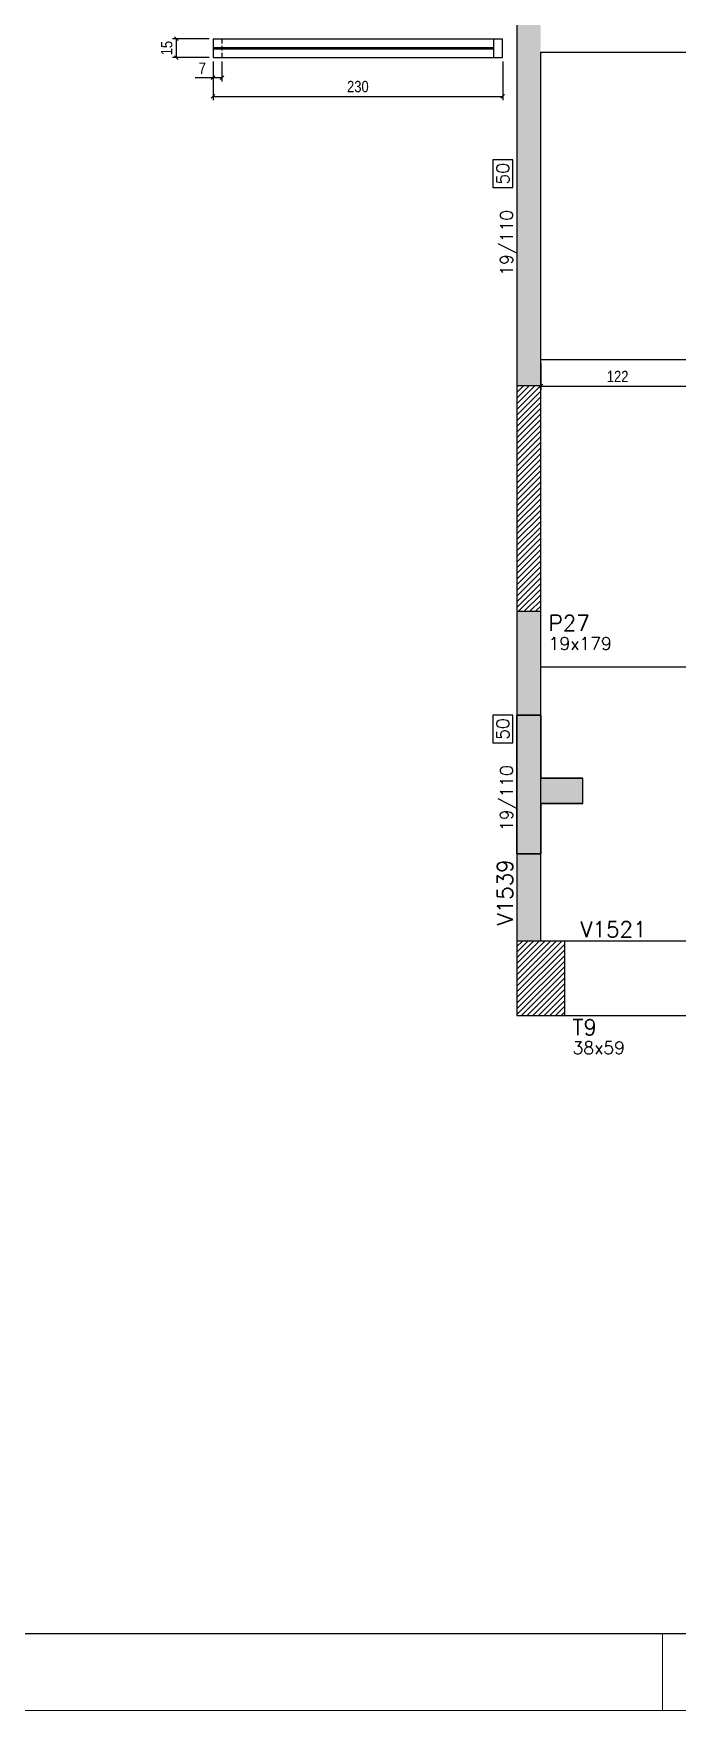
# Model space of a CAD drawing. Extents: x 1860 to 8661, y -614 to 3008.
# Drawn here: x 5906 to 6418, y -614 to 718 of the extents above; entities that cross this region are included whole.
import ezdxf
from ezdxf.enums import TextEntityAlignment as Align

# ---------------------------------------------------------------- set-up
doc = ezdxf.new("R2010")
doc.units = 0
doc.linetypes.add('HIDDEN', pattern=[0.375, 0.25, -0.125])
for name, color, linetype in [('COTA', 241, 'Continuous'), ('F-CORTE', 4, 'Continuous'), ('F-DESNIVEL-1', 254, 'Continuous'), ('F-PILARES-DIM', 172, 'Continuous'), ('F-PILARES-HACH', 174, 'Continuous'), ('F-PILARES-NOME', 170, 'Continuous'), ('F-PILARES-S', 170, 'Continuous'), ('F-SOLIDO-CORTE', 71, 'Continuous'), ('F-VIGAS', 3, 'Continuous'), ('F-VIGAS-DIM', 2, 'Continuous'), ('F-VIGAS-NOME', 4, 'Continuous'), ('Painéis', 200, 'Continuous'), ('SARR_2.2x7', 40, 'Continuous')]:
    doc.layers.add(name, color=color, linetype=linetype)
doc.layers.add('FOLHA', color=255, linetype='Continuous', lineweight=5)
doc.styles.add('COTA TECNICA-50', font='techl___.ttf', dxfattribs={"height": 9})
doc.styles.add('MCP', font='romans.shx')
doc.dimstyles.new('COTA PAINEL-50', dxfattribs={"dimtxt": 9, "dimasz": 3, "dimexe": 3, "dimexo": 3, "dimgap": 3, "dimtad": 1, "dimdec": 1, "dimzin": 12, "dimdsep": 46, "dimtxsty": 'COTA TECNICA-50', "dimblk1": 'OBLIQUE', "dimblk2": 'OBLIQUE', "dimsah": 1, "dimcen": 0.9, "dimclrd": 4, "dimclre": 4, "dimclrt": 240, "dimadec": 1, "dimazin": 3, "dimtfac": 1, "dimtdec": 1, "dimtmove": 0, "dimatfit": 3, "dimfxl": 1, "dimtolj": 1, "dimtzin": 12, "dimarcsym": 0})
pattern_1 = [(45, (4795.1516, 832.909), (-2.245064, 2.245064), [])]

# ---------------------------------------------------------------- blocks, each defined once
blk = doc.blocks.new('*U36')
at = {"layer": 'F-VIGAS-DIM', "color": 1}
blk.add_lwpolyline([(0, 0), (22, 0), (22, 16), (0, 16)], close=True, dxfattribs=at)
at = {"layer": 'F-VIGAS-DIM', "style": 'MCP'}
blk.add_attdef('DIM', text='', height=10, dxfattribs=at).set_placement((11, 8), align=Align.MIDDLE_CENTER)
blk = doc.blocks.new('_Oblique')
at = {"color": 0, "linetype": 'ByBlock', "lineweight": -2}
blk.add_line((-0.5, -0.5), (0.5, 0.5), dxfattribs=at)
blk = doc.blocks.new('*D248')
at = {"layer": 'COTA', "color": 4, "lineweight": -2, "transparency": 16777216}
for p, q in [((6309.2, 456.4), (6309.2, 435.3)), ((6431.2, 456.4), (6431.2, 435.3)), ((6309.2, 438.3), (6431.2, 438.3))]:
    blk.add_line(p, q, dxfattribs=at)
at = {"layer": 'Defpoints', "color": 0, "transparency": 16777216}
for p in [(6309.2, 459.4), (6431.2, 459.4), (6431.2, 438.3)]:
    blk.add_point(p, dxfattribs=at)
at = {"layer": 'COTA', "color": 4, "lineweight": -2, "transparency": 16777216, "xscale": 3, "yscale": 3, "zscale": 3, "rotation": 180}
blk.add_blockref('_Oblique', (6309.2, 438.3), dxfattribs=at)
at = {"layer": 'COTA', "color": 4, "lineweight": -2, "transparency": 16777216, "xscale": 3, "yscale": 3, "zscale": 3}
blk.add_blockref('_Oblique', (6431.2, 438.3), dxfattribs=at)
at = {"layer": 'COTA', "color": 240, "transparency": 16777216, "insert": (6370.2, 445.9), "char_height": 9, "attachment_point": 5, "style": 'COTA TECNICA-50'}
blk.add_mtext('\\A1;122', dxfattribs=at)
blk = doc.blocks.new('*D398')
at = {"layer": 'COTA', "color": 4, "lineweight": -2, "transparency": 16777216}
for p, q in [((6048.9, 696.2), (6048.9, 665.4)), ((6278.9, 696.2), (6278.9, 665.4)), ((6048.9, 668.4), (6278.9, 668.4))]:
    blk.add_line(p, q, dxfattribs=at)
at = {"layer": 'Defpoints', "color": 0, "transparency": 16777216}
for p in [(6048.9, 699.2), (6278.9, 699.2), (6278.9, 668.4)]:
    blk.add_point(p, dxfattribs=at)
at = {"layer": 'COTA', "color": 4, "lineweight": -2, "transparency": 16777216, "xscale": 3, "yscale": 3, "zscale": 3, "rotation": 180}
blk.add_blockref('_Oblique', (6048.9, 668.4), dxfattribs=at)
at = {"layer": 'COTA', "color": 4, "lineweight": -2, "transparency": 16777216, "xscale": 3, "yscale": 3, "zscale": 3}
blk.add_blockref('_Oblique', (6278.9, 668.4), dxfattribs=at)
at = {"layer": 'COTA', "color": 240, "transparency": 16777216, "insert": (6163.9, 676.1), "char_height": 9, "attachment_point": 5, "style": 'COTA TECNICA-50'}
blk.add_mtext('\\A1;230', dxfattribs=at)
blk = doc.blocks.new('*D399')
at = {"layer": 'COTA', "color": 4, "lineweight": -2, "transparency": 16777216}
for p, q in [((6048.9, 696.2), (6048.9, 680.2)), ((6055.9, 696.2), (6055.9, 680.2)), ((6048.9, 683.2), (6034.7, 683.2)), ((6055.9, 683.2), (6048.9, 683.2))]:
    blk.add_line(p, q, dxfattribs=at)
at = {"layer": 'Defpoints', "color": 0, "transparency": 16777216}
for p in [(6048.9, 699.2), (6055.9, 699.2), (6048.9, 683.2)]:
    blk.add_point(p, dxfattribs=at)
at = {"layer": 'COTA', "color": 4, "lineweight": -2, "transparency": 16777216, "xscale": 3, "yscale": 3, "zscale": 3, "rotation": 180}
blk.add_blockref('_Oblique', (6048.9, 683.2), dxfattribs=at)
at = {"layer": 'COTA', "color": 4, "lineweight": -2, "transparency": 16777216, "xscale": 3, "yscale": 3, "zscale": 3}
blk.add_blockref('_Oblique', (6055.9, 683.2), dxfattribs=at)
at = {"layer": 'COTA', "color": 240, "transparency": 16777216, "insert": (6040.3, 690.7), "char_height": 9, "attachment_point": 5, "style": 'COTA TECNICA-50'}
blk.add_mtext('\\A1;7', dxfattribs=at)
blk = doc.blocks.new('*D402')
at = {"layer": 'COTA', "color": 4, "lineweight": -2, "transparency": 16777216}
for p, q in [((6045.9, 714.2), (6016.7, 714.2)), ((6019.7, 714.2), (6019.7, 699.2)), ((6045.9, 699.2), (6016.7, 699.2))]:
    blk.add_line(p, q, dxfattribs=at)
at = {"layer": 'Defpoints', "color": 0, "transparency": 16777216}
for p in [(6048.9, 714.2), (6019.7, 699.2), (6048.9, 699.2)]:
    blk.add_point(p, dxfattribs=at)
at = {"layer": 'COTA', "color": 4, "lineweight": -2, "transparency": 16777216, "xscale": 3, "yscale": 3, "zscale": 3}
for p, rotation in [((6019.7, 714.2), 90), ((6019.7, 699.2), 270)]:
    blk.add_blockref('_Oblique', p, dxfattribs=dict(at, rotation=rotation))
at = {"layer": 'COTA', "color": 240, "transparency": 16777216, "insert": (6012.1, 706.7), "char_height": 9, "attachment_point": 5, "rotation": 90, "style": 'COTA TECNICA-50'}
blk.add_mtext('\\A1;15', dxfattribs=at)

msp = doc.modelspace()

# ---------------------------------------------------------------- hatches: boundary and pattern name
at = {"layer": 'F-PILARES-HACH', "linetype": 'Continuous'}
h = msp.add_hatch(dxfattribs=at)
h.set_pattern_fill('ANSI31', color=256, style=0)
h.set_pattern_definition(pattern_1)
h.paths.add_polyline_path([(6290.15, 259.41), (6309.15, 259.41), (6309.15, 438.41), (6290.15, 438.41)], flags=16)
h = msp.add_hatch(dxfattribs=at)
h.set_pattern_fill('ANSI31', color=256, style=0)
h.set_pattern_definition(pattern_1)
h.paths.add_polyline_path([(6290.15, -61.59), (6328.15, -61.59), (6328.15, -2.59), (6290.15, -2.59)], flags=16)
at = {"layer": 'F-SOLIDO-CORTE', "linetype": 'Continuous'}
msp.add_hatch(color=256, dxfattribs=at).paths.add_polyline_path([(6290.15, 176.83), (6290.15, 66.83), (6309.15, 66.83), (6309.15, 106.83), (6342.5, 106.83), (6342.5, 126.83), (6309.15, 126.83), (6309.15, 176.83)], flags=16)
msp.add_hatch(color=256, dxfattribs=at).paths.add_polyline_path([(6290.15, 176.83), (6290.15, 66.83), (6309.15, 66.83), (6309.15, 106.83), (6342.5, 106.83), (6342.5, 126.83), (6309.15, 126.83), (6309.15, 176.83)], flags=16)

# ---------------------------------------------------------------- linework, layer by layer
at = {"color": 30}
msp.add_line((8600.49, -552.63), (2012.11, -552.63), dxfattribs=at)
at = {"layer": 'F-CORTE', "linetype": 'Continuous'}
msp.add_lwpolyline([(6290.15, 176.83), (6290.15, 66.83), (6309.15, 66.83), (6309.15, 106.83), (6342.5, 106.83), (6309.15, 106.83), (6309.15, 66.83), (6290.15, 66.83), (6290.15, 176.83), (6309.15, 176.83), (6309.15, 126.83), (6342.5, 126.83), (6309.15, 126.83), (6309.15, 176.83), (6290.15, 176.83)], dxfattribs=at)
at = {"layer": 'F-DESNIVEL-1', "linetype": 'Continuous'}
for points in [[(6309.15, 712.91), (6309.15, 855.41), (6290.15, 855.41)], [(6309.15, 712.91), (6290.15, 855.41), (6290.15, 712.91)], [(6309.15, 712.91), (6290.15, 712.91), (6290.15, 438.51)], [(6309.15, 712.91), (6290.15, 438.51), (6309.15, 438.51)], [(6309.15, 712.91), (6290.15, 712.91), (6309.15, 712.91)], [(6309.15, 712.91), (6309.15, 438.51), (6309.15, 712.91)], [(6290.15, -2.49), (6309.15, -2.49), (6309.15, 259.31)], [(6290.15, -2.49), (6309.15, 259.31), (6290.15, 259.31)], [(6290.15, -2.49), (6290.15, 259.31), (6290.15, -2.49)]]:
    msp.add_solid(points, dxfattribs=at)
at = {"layer": 'F-PILARES-S', "linetype": 'Continuous'}
for points in [[(6290.15, 259.41), (6309.15, 259.41), (6309.15, 438.41), (6290.15, 438.41), (6290.15, 259.41)], [(6290.15, -61.59), (6328.15, -61.59), (6328.15, -2.59), (6290.15, -2.59), (6290.15, -61.59)]]:
    msp.add_lwpolyline(points, dxfattribs=at)
at = {"layer": 'F-SOLIDO-CORTE'}
msp.add_lwpolyline([(6290.15, 176.83), (6290.15, 66.83), (6309.15, 66.83), (6309.15, 106.83), (6342.5, 106.83), (6342.5, 126.83), (6309.15, 126.83), (6309.15, 176.83), (6290.15, 176.83)], dxfattribs=at)
msp.add_lwpolyline([(6290.15, 176.83), (6290.15, 66.83), (6309.15, 66.83), (6309.15, 106.83), (6342.5, 106.83), (6342.5, 126.83), (6309.15, 126.83), (6309.15, 176.83), (6290.15, 176.83)], dxfattribs=at)
at = {"layer": 'F-VIGAS'}
for points in [[(6290.15, 855.41), (6290.15, 712.91)], [(6290.15, 712.91), (6290.15, 438.41)], [(6309.15, 703.41), (6731.15, 703.41)], [(6309.15, 438.41), (6309.15, 703.41)], [(6290.15, 259.41), (6290.15, -2.59)], [(6309.15, -2.59), (6309.15, 259.41)], [(6626.15, -2.59), (6328.15, -2.59)], [(6328.15, -61.59), (6626.15, -61.59)]]:
    msp.add_lwpolyline(points, dxfattribs=at)
at = {"layer": 'FOLHA'}
for p, q in [((6405.79, -552.63), (6405.79, -613.6)), ((8661.45, -613.6), (1859.7, -613.6))]:
    msp.add_line(p, q, dxfattribs=at)
at = {"layer": 'Painéis'}
for p, q in [((6048.86, 714.16), (6278.86, 714.16)), ((6048.86, 714.16), (6048.86, 699.16)), ((6278.86, 699.16), (6278.86, 714.16)), ((6048.86, 699.16), (6278.86, 699.16))]:
    msp.add_line(p, q, dxfattribs=at)
for points in [[(6309.15, 459.41), (7031.15, 459.41)], [(6309.15, 215.41), (7031.15, 215.41)]]:
    msp.add_lwpolyline(points, dxfattribs=at)
at = {"layer": 'SARR_2.2x7'}
for p, q in [((6048.86, 707.16), (6271.86, 707.16)), ((6048.86, 706.16), (6271.86, 706.16)), ((6271.86, 699.16), (6271.86, 714.16))]:
    msp.add_line(p, q, dxfattribs=at)
at = {"layer": 'SARR_2.2x7', "linetype": 'HIDDEN', "ltscale": 15}
msp.add_line((6055.86, 714.16), (6055.86, 699.16), dxfattribs=at)

# ---------------------------------------------------------------- block references
at = {"layer": 'F-VIGAS-DIM', "linetype": 'Continuous', "rotation": 90}
for p in [(6287.03, 595.91), (6287.03, 154.91)]:
    msp.add_blockref('*U36', p, dxfattribs=at).add_auto_attribs({'DIM': '50'})

# ---------------------------------------------------------------- texts
at = {"layer": 'F-PILARES-DIM', "linetype": 'Continuous', "style": 'MCP'}
for s, p in [('19x179', (6315.4, 228.78)), ('38x59', (6334.4, -92.22))]:
    msp.add_text(s, height=10, dxfattribs=at).set_placement(p)
at = {"layer": 'F-PILARES-NOME', "linetype": 'Continuous', "style": 'MCP'}
for s, p in [('P27', (6315.4, 243.78)), ('T9', (6334.4, -77.22))]:
    msp.add_text(s, height=12.5, dxfattribs=at).set_placement(p)
at = {"layer": 'F-VIGAS-DIM', "linetype": 'Continuous', "style": 'MCP'}
for p in [(6287.03, 525.91), (6287.03, 84.91)]:
    msp.add_text('19/110', height=10, rotation=90, dxfattribs=at).set_placement(p)
at = {"layer": 'F-VIGAS-NOME', "linetype": 'Continuous', "style": 'MCP'}
msp.add_text('V1539', height=12.5, rotation=90, dxfattribs=at).set_placement((6287.03, 9.91))
msp.add_text('V1521', height=12.5, dxfattribs=at).set_placement((6340.65, 0.53))

# ---------------------------------------------------------------- dimensions: what is measured, and where the dimension line sits
at = {"layer": 'COTA'}
dim = msp.add_linear_dim(base=(6019.68, 699.16), p1=(6048.86, 714.16), p2=(6048.86, 699.16), angle=90, dimstyle='COTA PAINEL-50', dxfattribs=at)
dim.commit()
dim.dimension.update_dxf_attribs({"geometry": '*D402', "text_midpoint": (6012.08, 706.66)})
for base, p1, p2, picture, middle in [((6048.86, 683.15), (6055.86, 699.16), (6048.86, 699.16), '*D399', (6040.28, 690.72)), ((6278.86, 668.37), (6048.86, 699.16), (6278.86, 699.16), '*D398', (6163.86, 676.07)), ((6431.15, 438.31), (6309.15, 459.41), (6431.15, 459.41), '*D248', (6370.15, 445.86))]:
    dim = msp.add_linear_dim(base=base, p1=p1, p2=p2, dimstyle='COTA PAINEL-50', dxfattribs=at)
    dim.commit()
    dim.dimension.update_dxf_attribs({"geometry": picture, "text_midpoint": middle})

doc.saveas('drawing.dxf')
